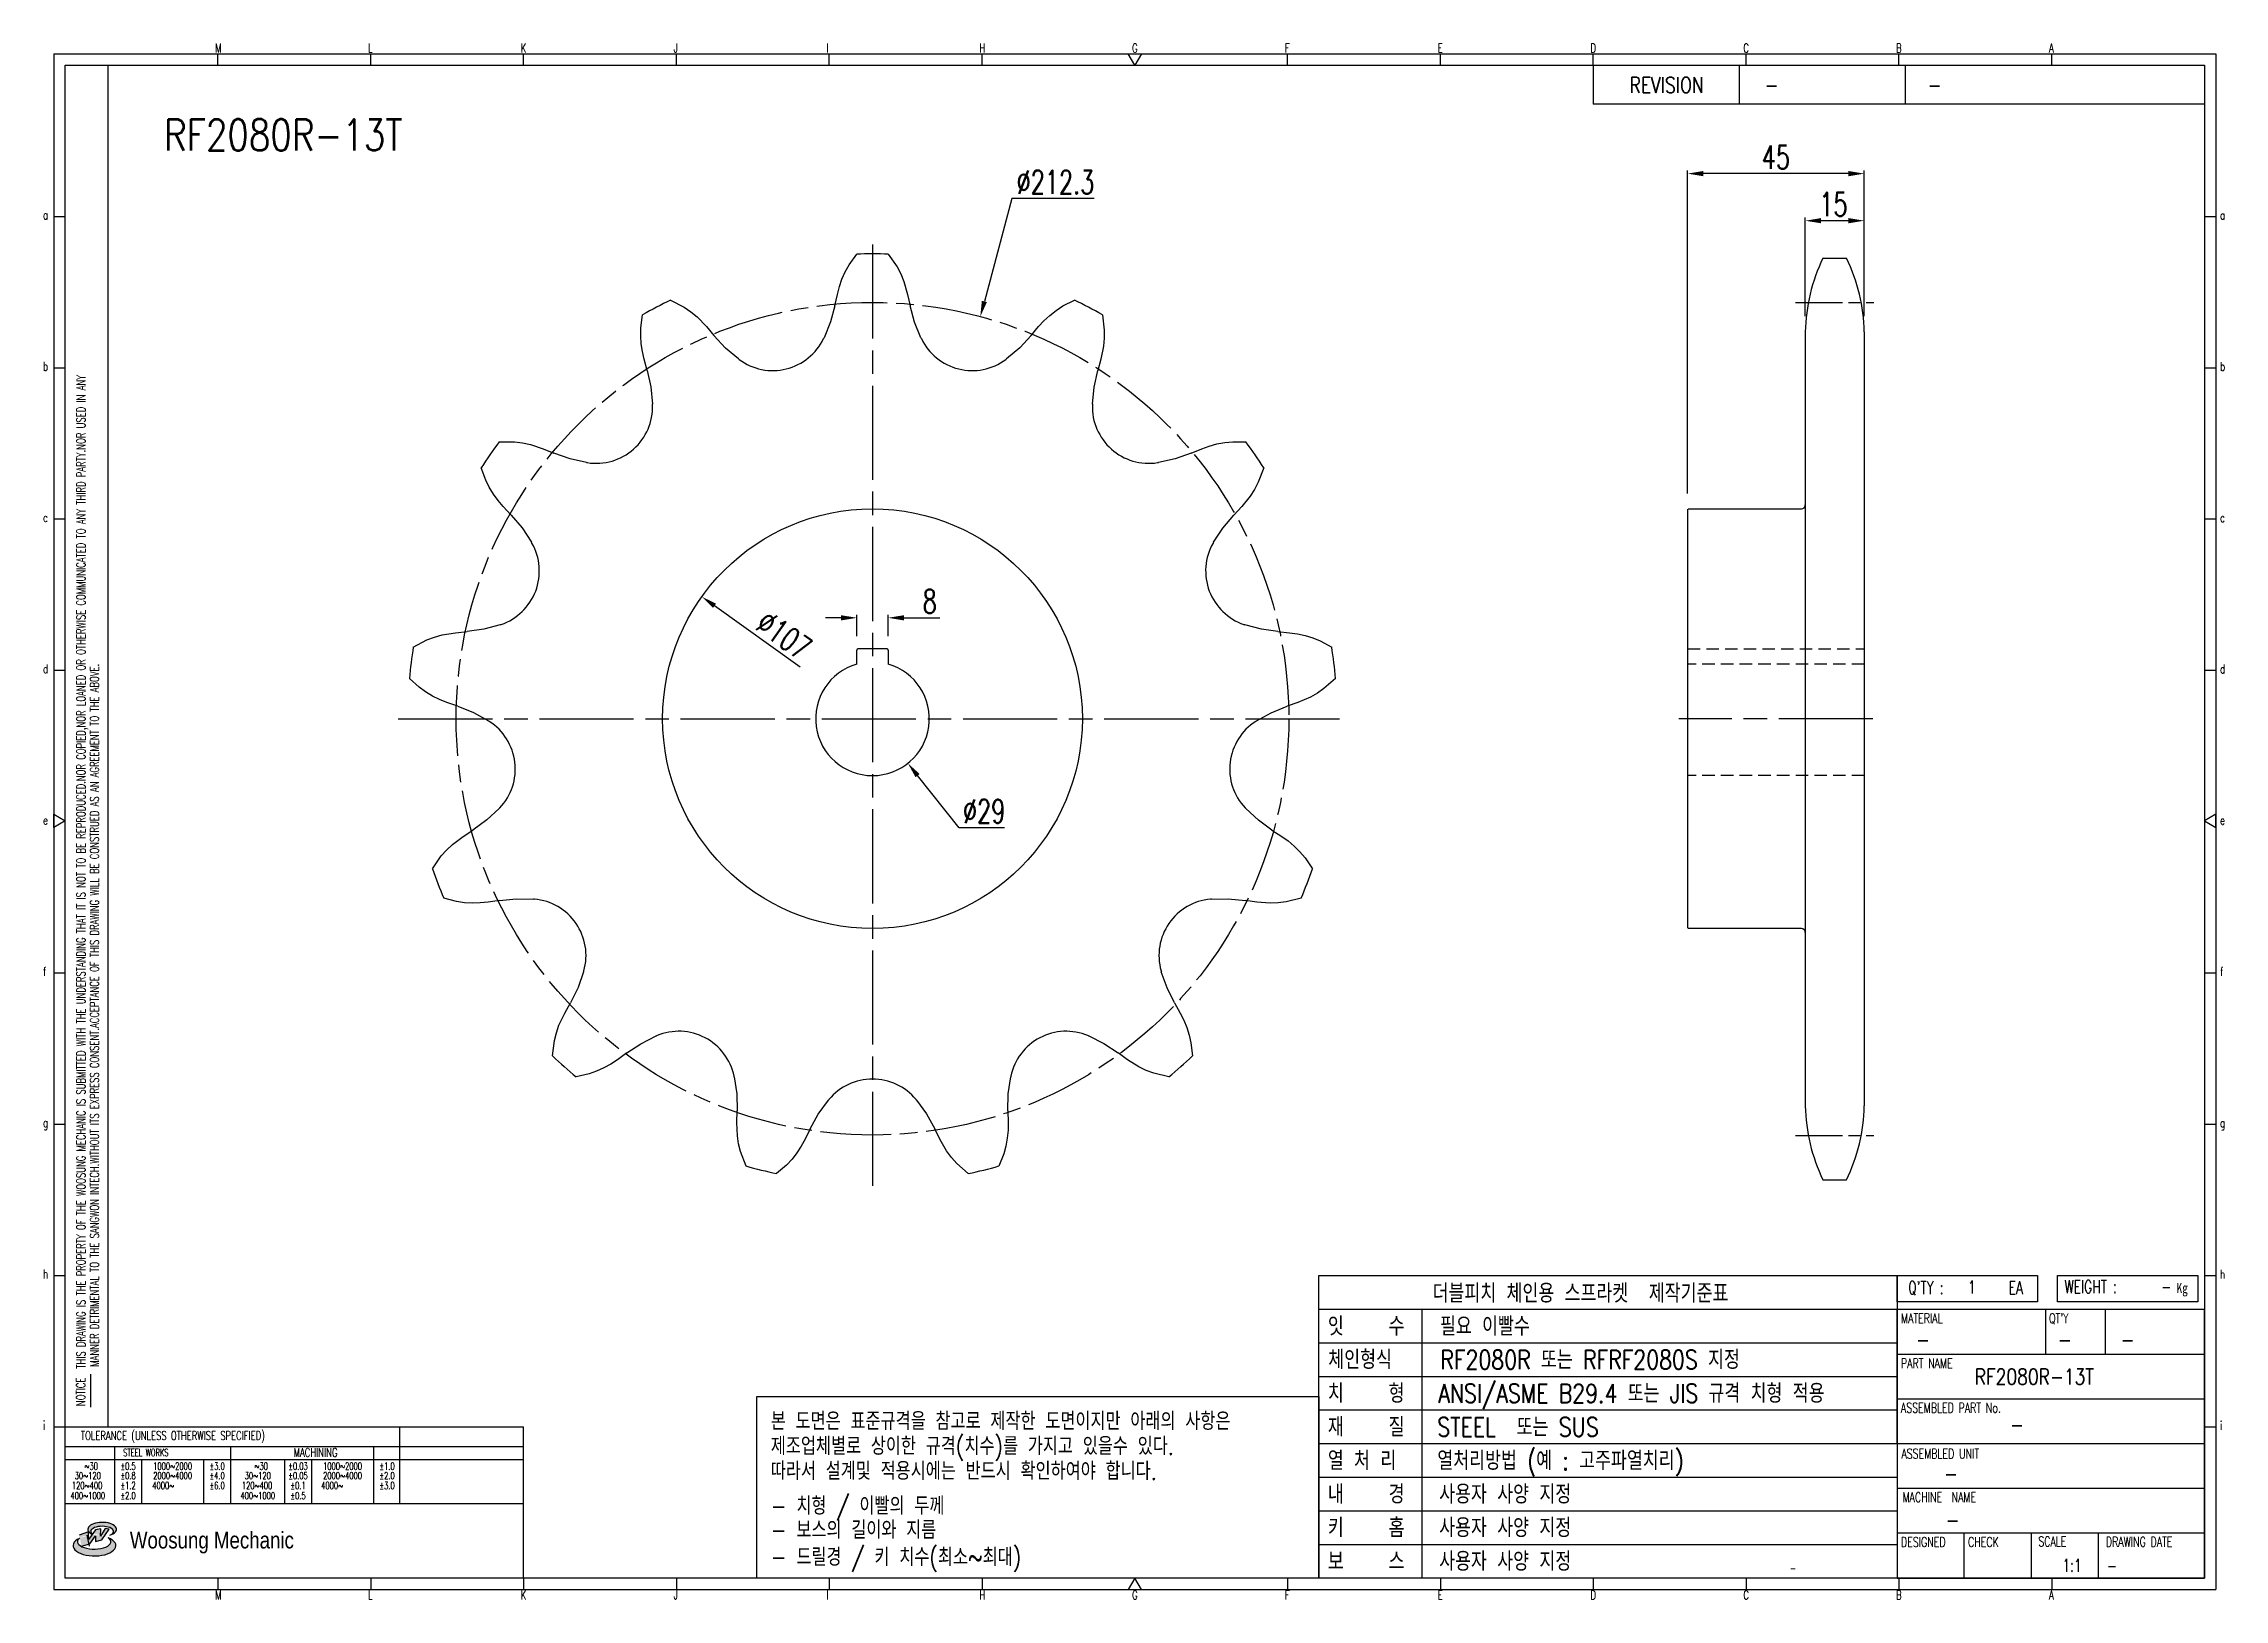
# Model space of a CAD drawing. Header units: millimetres. Extents: x 1870 to 2426, y -2918 to -2521.
import ezdxf
from ezdxf.enums import TextEntityAlignment as Align

# ---------------------------------------------------------------- set-up
doc = ezdxf.new("R2010")
doc.units = ezdxf.units.MM
for name, pattern in [('AM_ISO08W050', [18, 12, -1.5, 3, -1.5]), ('AM_ISO08W050x2', [9, 6, -0.75, 1.5, -0.75]), ('HIDDEN', [9.525, 6.35, -3.175])]:
    doc.linetypes.add(name, pattern=pattern)
doc.layers.add('CEN1', color=1, linetype='AM_ISO08W050', lineweight=25)
doc.layers.add('PEN_RF1', color=6, linetype='AM_ISO08W050x2', lineweight=25)
for name, color, linetype in [('HIDDEN_RF1', 3, 'HIDDEN'), ('S-DIM', 7, 'Continuous'), ('TITLE', 7, 'Continuous'), ('도면레이아웃', 7, 'Continuous')]:
    doc.layers.add(name, color=color, linetype=linetype)
doc.styles.add('HAN', font='ROMANS.shx', dxfattribs={"width": 0.7, "bigfont": 'whgtxt.shx'})
doc.styles.add('HKD_ST2', font='romans.shx', dxfattribs={"width": 0.7, "height": 4, "bigfont": '@extfont2.shx'})
doc.styles.add('HSG', font='SIMPLEX.shx', dxfattribs={"width": 0.7, "bigfont": 'HSG.shx'})
doc.styles.add('ROMANS', font='romans.shx', dxfattribs={"width": 0.7, "bigfont": 'whgtxt.shx'})
doc.styles.add('SLDTEXTSTYLE4', font='arial.ttf', dxfattribs={"width": 0.8})
doc.dimstyles.new('RF-S4', dxfattribs={"dimscale": 4, "dimtxt": 1.5, "dimasz": 1, "dimexe": 0.2, "dimexo": 1, "dimgap": 0.3, "dimtad": 1, "dimtoh": 1, "dimdec": 1, "dimrnd": 0.01, "dimzin": 9, "dimdsep": 46, "dimtxsty": 'HSG', "dimcen": 0, "dimclrd": 1, "dimclre": 1, "dimclrt": 150, "dimazin": 2, "dimtp": 1, "dimtm": 1, "dimtfac": 0.5, "dimtdec": 1, "dimtofl": 0, "dimtmove": 0, "dimatfit": 3, "dimfxl": 0, "dimtvp": 1, "dimtolj": 2, "dimlwd": -1, "dimlwe": -1, "dimarcsym": 0})

# ---------------------------------------------------------------- blocks, each defined once
blk = doc.blocks.new('SUYWSHJH')
at = {"layer": '도면레이아웃'}
h = blk.add_hatch(color=10, dxfattribs=at)
h.paths.add_polyline_path([(1.544, 35.177), (1.554, 34.966), (1.779, 35.034), (2.054, 35.422), (1.908, 35.446), (1.728, 35.167), (1.741, 35.439), (1.547, 35.405), (1.292, 35.041), (1.295, 35.33), (0.943, 35.208), (1.03, 34.8), (1.336, 34.885)])
edge = h.paths.add_edge_path()
edge.add_ellipse((1.795, 35.421), major_axis=(-0.53, 0), ratio=0.487785, start_angle=122.36065, end_angle=403.39574)
edge.add_line((1.411, 35.244), (1.419, 35.261))
edge.add_ellipse((1.798, 35.344), major_axis=(-0.423, 0), ratio=0.444396, start_angle=131.58977, end_angle=386.19408, ccw=False)
edge = h.paths.add_edge_path()
edge.add_ellipse((1.512, 34.815), major_axis=(-0.793, 0), ratio=0.480113, start_angle=314.67633, end_angle=590.85213)
edge.add_ellipse((1.501, 34.958), major_axis=(-0.62, 0), ratio=0.43311, start_angle=331.7024, end_angle=574.42495, ccw=False)
for p, q in [((0, 90.118), (80.15, 90.118)), ((0, 90.118), (0, 33.191)), ((6.089, 89.693), (6.089, 90.118)), ((11.753, 89.693), (11.753, 90.118)), ((17.418, 89.693), (17.418, 90.118)), ((23.082, 89.693), (23.082, 90.118)), ((28.746, 89.693), (28.746, 90.118)), ((34.411, 89.693), (34.411, 90.118)), ((45.739, 89.693), (45.739, 90.118)), ((51.404, 89.693), (51.404, 90.118)), ((57.068, 89.693), (57.068, 90.118)), ((62.732, 89.693), (62.732, 90.118)), ((68.397, 89.693), (68.397, 90.118)), ((74.061, 89.693), (74.061, 90.118)), ((80.15, 90.118), (80.15, 33.191)), ((0, 84.085), (0.425, 84.085)), ((79.725, 84.085), (80.15, 84.085)), ((0, 78.478), (0.425, 78.478)), ((79.725, 78.478), (80.15, 78.478)), ((0, 72.87), (0.425, 72.87)), ((79.725, 72.87), (80.15, 72.87)), ((0, 67.262), (0.425, 67.262)), ((79.725, 67.262), (80.15, 67.262)), ((0, 56.047), (0.425, 56.047)), ((79.725, 56.047), (80.15, 56.047)), ((0, 50.439), (0.425, 50.439)), ((79.725, 50.439), (80.15, 50.439)), ((0, 44.832), (0.425, 44.832)), ((79.725, 44.832), (80.15, 44.832)), ((1.377, 39.947), (1.377, 41.174)), ((0, 39.224), (0.425, 39.224)), ((79.725, 39.224), (80.15, 39.224)), ((0, 33.191), (80.15, 33.191)), ((6.089, 33.616), (6.089, 33.191)), ((11.753, 33.616), (11.753, 33.191)), ((17.418, 33.616), (17.418, 33.191)), ((23.082, 33.616), (23.082, 33.191)), ((28.746, 33.616), (28.746, 33.191)), ((34.411, 33.616), (34.411, 33.191)), ((45.739, 33.616), (45.739, 33.191)), ((51.404, 33.616), (51.404, 33.191)), ((57.068, 33.616), (57.068, 33.191)), ((62.732, 33.616), (62.732, 33.191)), ((68.397, 33.616), (68.397, 33.191)), ((74.061, 33.616), (74.061, 33.191))]:
    blk.add_line(p, q)
at = {"color": 2}
for p, q in [((2.017, 39.224), (2.017, 89.693)), ((0.425, 39.224), (17.418, 39.224)), ((12.816, 39.224), (12.816, 36.382)), ((17.418, 33.616), (17.418, 39.224)), ((0.425, 38.487), (17.418, 38.487)), ((0.425, 38.012), (17.418, 38.012)), ((2.257, 38.487), (2.257, 36.382)), ((3.257, 38.012), (3.257, 36.382)), ((5.557, 38.012), (5.557, 36.382)), ((6.557, 38.5), (6.557, 36.382)), ((8.557, 38.012), (8.557, 36.382)), ((9.557, 38.026), (9.557, 36.382)), ((11.857, 38.487), (11.857, 36.382)), ((0.425, 36.382), (17.418, 36.382))]:
    blk.add_line(p, q, dxfattribs=at)
at = {"color": 6, "ltscale": 0.5}
for p, q in [((57.068, 89.693), (57.068, 88.246)), ((62.47, 89.693), (62.47, 88.246)), ((68.635, 89.693), (68.635, 88.246)), ((79.725, 88.246), (57.068, 88.246)), ((68.336, 38.59), (68.336, 43.563)), ((79.725, 43.563), (68.336, 43.563)), ((73.827, 43.563), (73.827, 41.905)), ((76.037, 43.563), (76.037, 41.905)), ((79.725, 38.59), (79.725, 43.563)), ((79.725, 41.905), (68.336, 41.905)), ((79.725, 40.248), (68.336, 40.248)), ((68.336, 38.59), (68.336, 33.616)), ((79.725, 38.59), (68.336, 38.59)), ((79.725, 33.616), (79.725, 38.59)), ((79.725, 36.932), (68.336, 36.932)), ((79.725, 35.274), (68.336, 35.274)), ((70.822, 33.616), (70.822, 35.274)), ((73.309, 33.616), (73.309, 35.274)), ((75.796, 33.616), (75.796, 35.274)), ((68.336, 33.616), (79.725, 33.616))]:
    blk.add_line(p, q, dxfattribs=at)
for points in [[(40.075, 89.693), (39.83, 90.118), (40.32, 90.118)], [(0.425, 89.693), (79.725, 89.693), (79.725, 33.616), (0.425, 33.616)], [(0.425, 61.679), (0, 61.433), (0, 61.924)], [(79.725, 61.679), (80.15, 61.433), (80.15, 61.924)], [(40.075, 33.616), (39.83, 33.191), (40.32, 33.191)]]:
    blk.add_lwpolyline(points, close=True)
at = {"layer": 'TITLE', "color": 20}
for p, q in [((68.336, 43.851), (68.336, 44.826)), ((68.336, 44.826), (73.54, 44.826)), ((73.54, 44.826), (73.54, 43.851)), ((74.277, 43.851), (74.277, 44.826)), ((74.277, 44.826), (79.481, 44.826)), ((79.481, 44.826), (79.481, 43.851)), ((73.54, 43.851), (68.336, 43.851)), ((79.481, 43.851), (74.277, 43.851))]:
    blk.add_line(p, q, dxfattribs=at)
at = {"layer": '도면레이아웃'}
for p, q in [((1.295, 35.33), (0.943, 35.208)), ((1.03, 34.8), (1.336, 34.885)), ((1.224, 35.208), (1.311, 34.8)), ((1.224, 35.208), (1.224, 35.208)), ((1.547, 35.405), (1.292, 35.041)), ((1.292, 35.041), (1.295, 35.33)), ((1.336, 34.885), (1.544, 35.177)), ((1.419, 35.261), (1.411, 35.244)), ((1.544, 35.177), (1.554, 34.966)), ((1.741, 35.439), (1.547, 35.405)), ((1.554, 34.966), (1.779, 35.034)), ((1.908, 35.446), (1.728, 35.167)), ((1.728, 35.167), (1.741, 35.439)), ((1.779, 35.034), (2.054, 35.422)), ((2.054, 35.422), (1.908, 35.446))]:
    blk.add_line(p, q, dxfattribs=at)
for centre, major_axis, ratio, start_param, end_param in [((1.795, 35.421), (-0.53, 0), 0.487785, 2.135596, 7.040584), ((1.512, 34.815), (-0.793, 0), 0.480113, 5.492138, 10.312315), ((1.501, 34.958), (-0.62, 0), 0.43311, 5.789299, 10.025607), ((1.798, 35.344), (-0.423, 0), 0.444396, 2.296675, 6.740358)]:
    blk.add_ellipse(centre, major_axis=major_axis, ratio=ratio, start_param=start_param, end_param=end_param, dxfattribs=at)
at = {"color": 4, "style": 'HKD_ST2', "width": 0.7}
for s, p in [('M', (5.988, 90.164)), ('L', (11.652, 90.164)), ('K', (17.316, 90.164)), ('J', (22.981, 90.164)), ('I', (28.645, 90.164)), ('H', (34.309, 90.164)), ('G', (39.974, 90.164)), ('F', (45.638, 90.164)), ('E', (51.302, 90.164)), ('D', (56.967, 90.164)), ('C', (62.631, 90.164)), ('B', (68.295, 90.164)), ('A', (73.96, 90.164)), ('a', (-0.395, 83.976)), ('a', (80.305, 83.97)), ('b', (-0.395, 78.368)), ('b', (80.305, 78.362)), ('c', (-0.395, 72.76)), ('c', (80.305, 72.754)), ('d', (-0.395, 67.153)), ('d', (80.305, 67.147)), ('e', (-0.395, 61.545)), ('e', (80.305, 61.539)), ('f', (-0.395, 55.937)), ('f', (80.305, 55.931)), ('g', (-0.395, 50.33)), ('g', (80.305, 50.324)), ('h', (-0.395, 44.722)), ('h', (80.305, 44.716)), ('i', (-0.395, 39.114)), ('i', (80.305, 39.108)), ('M', (5.988, 32.824)), ('L', (11.652, 32.824)), ('K', (17.316, 32.824)), ('J', (22.981, 32.824)), ('I', (28.645, 32.824)), ('H', (34.309, 32.824)), ('G', (39.974, 32.824)), ('F', (45.638, 32.824)), ('E', (51.302, 32.824)), ('D', (56.967, 32.824)), ('C', (62.631, 32.824)), ('B', (68.295, 32.824)), ('A', (73.96, 32.824))]:
    blk.add_text(s, height=0.326, dxfattribs=at).set_placement(p)
for s, height, style, width, p in [('REVISION', 0.5806, 'HAN', 0.8, (58.415, 88.664)), ('-', 0.581, 'HAN', 0.8, (63.426, 88.664)), ('-', 0.581, 'HAN', 0.8, (69.468, 88.664)), ("Q'TY : ", 0.4746, 'HKD_ST2', 0.7, (68.743, 44.143)), ('1', 0.475, 'HKD_ST2', 0.7, (70.957, 44.165)), ('EA', 0.4746, 'HKD_ST2', 0.7, (72.464, 44.143)), ('WEIGHT : ', 0.4746, 'HKD_ST2', 0.7, (74.536, 44.176)), ('-', 0.581, 'HAN', 0.8, (69.029, 42.157)), ('-', 0.581, 'HAN', 0.8, (74.289, 42.157)), ('-', 0.581, 'HAN', 0.8, (76.623, 42.157)), ('-', 0.581, 'HAN', 0.8, (72.515, 39.013)), ('-', 0.581, 'HAN', 0.8, (70.067, 37.189)), ('-', 0.581, 'HAN', 0.8, (70.126, 35.48)), ('1:1', 0.4746, 'HKD_ST2', 0.7, (74.458, 33.848)), ('-', 0.475, 'HKD_ST2', 0.7, (76.112, 33.837))]:
    blk.add_text(s, height=height, dxfattribs=dict(style=style, width=width)).set_placement(p)
at = {"color": 2, "style": 'HKD_ST2', "width": 0.7}
for s, p in [(' THIS DRAWING IS THE PROPERTY OF THE WOOSUNG MECHANIC IS SUBMITTED WITH THE UNDERSTANDING THAT IT IS NOT TO BE REPRODUCED.NOR COPIED,NOR LOANED OR OTHERWISE COMMUNICATED TO ANY THIRD PARTY.NOR USED IN ANY', (1.173, 41.217)), ('MANNER DETRIMENTAL TO THE SANGWON INTECH.WITHOUT ITS EXPRESS CONSENT.ACCEPTANCE OF THIS DRAWING WILL BE CONSTRUED AS AN AGREEMENT TO THE ABOVE.', (1.672, 41.447))]:
    blk.add_text(s, height=0.326266, rotation=90, dxfattribs=at).set_placement(p)
at = {"style": 'HKD_ST2', "width": 0.7}
blk.add_text('-', height=0.475, dxfattribs=at).set_placement((78.499, 44.176), align=Align.RIGHT)
at = {"color": 4, "style": 'HKD_ST2', "width": 0.7}
for s, height, p in [('MATERIAL', 0.3651, (68.474, 43.425)), ("QT'Y", 0.3651, (73.965, 43.425)), ('PART NAME', 0.3651, (68.474, 41.756)), ('ASSEMBLED PART No.', 0.36511, (68.474, 40.109)), ('ASSEMBLED UNIT', 0.36511, (68.49, 38.408)), ('MACHINE  NAME', 0.36511, (68.532, 36.794)), ('DESIGNED', 0.3651, (68.474, 35.136)), ('CHECK', 0.3651, (70.961, 35.136)), ('SCALE', 0.3651, (73.566, 35.153)), ('DRAWING DATE', 0.36511, (76.071, 35.141))]:
    blk.add_text(s, height=height, dxfattribs=at).set_placement(p, align=Align.TOP_LEFT)
at = {"style": 'HKD_ST2', "width": 0.7}
blk.add_text('NOTICE', height=0.3263, rotation=90, dxfattribs=at).set_placement((1.163, 39.988))
for s, height, style, width, p in [('TOLERANCE (UNLESS OTHERWISE SPECIFIED)', 0.32627, 'HKD_ST2', 0.7, (4.417, 38.896)), ('-', 0.326, 'ROMANS', 0.65, (64.469, 33.975))]:
    blk.add_text(s, height=height, dxfattribs=dict(style=style, width=width)).set_placement(p, align=Align.MIDDLE_CENTER)
at = {"color": 4, "style": 'HKD_ST2', "width": 0.7}
for s, height, p in [('STEEL WORKS', 0.26101, (3.416, 38.268)), ('MACHINING', 0.3263, (9.707, 38.27)), ('%%P0.5', 0.261, (2.757, 37.762)), ('%%P0.8', 0.261, (2.757, 37.411)), ('%%P3.0', 0.261, (6.057, 37.762)), ('%%P4.0', 0.261, (6.057, 37.411)), ('%%P0.03', 0.261, (9.057, 37.762)), ('%%P0.05', 0.261, (9.057, 37.411)), ('%%P1.0', 0.261, (12.357, 37.762)), ('%%P2.0', 0.261, (12.357, 37.411)), ('%%P1.2', 0.261, (2.757, 37.045)), ('%%P2.0', 0.261, (2.757, 36.67)), ('%%P6.0', 0.261, (6.057, 37.045)), ('%%P0.1', 0.261, (9.057, 37.045)), ('%%P0.5', 0.261, (9.057, 36.67)), ('%%P3.0', 0.261, (12.357, 37.045))]:
    blk.add_text(s, height=height, dxfattribs=at).set_placement(p, align=Align.MIDDLE)
for s, height, p in [('30%%126120', 0.261, (1.263, 37.411)), ('%%12630', 0.261, (1.389, 37.762)), ('2000%%1264000', 0.26101, (4.407, 37.411)), ('1000%%1262000', 0.26101, (4.407, 37.762)), ('30%%126120', 0.261, (7.563, 37.411)), ('%%12630', 0.261, (7.689, 37.762)), ('2000%%1264000', 0.26101, (10.707, 37.411)), ('1000%%1262000', 0.26101, (10.707, 37.762)), ('400%%1261000', 0.26101, (1.263, 36.67)), ('120%%126400', 0.26101, (1.237, 37.045)), ('4000%%126', 0.261, (4.061, 37.045)), ('400%%1261000', 0.26101, (7.563, 36.67)), ('120%%126400', 0.26101, (7.537, 37.045)), ('4000%%126', 0.261, (10.321, 37.045))]:
    blk.add_text(s, height=height, dxfattribs=at).set_placement(p, align=Align.MIDDLE_CENTER)
at = {"color": 1, "style": 'SLDTEXTSTYLE4', "width": 0.8}
blk.add_text('Woosung Mechanic', height=0.61957, dxfattribs=at).set_placement((2.822, 34.711))
at = {"layer": 'TITLE', "width": 0.8}
blk.add_text('Kg', height=0.3789, dxfattribs=at).set_placement((78.694, 44.176))
blk = doc.blocks.new('RF6YF20601')
at = {"color": 150}
for p, q in [((1275.22, 18.47), (1365.55, 18.47)), ((1275.22, 18.47), (1365.55, 18.47)), ((1291.34, 18.47), (1291.34, -23.5)), ((1275.22, 13.23), (1365.55, 13.23)), ((1275.22, 7.98), (1365.55, 7.98)), ((1275.22, 2.73), (1365.55, 2.73)), ((1275.22, -2.51), (1365.55, -2.51)), ((1275.22, -7.76), (1365.55, -7.76)), ((1275.22, -13), (1365.55, -13)), ((1275.22, -18.25), (1365.55, -18.25))]:
    blk.add_line(p, q, dxfattribs=at)
blk.add_lwpolyline([(1275.22, 23.72), (1365.55, 23.72), (1365.55, -23.5), (1275.22, -23.5)], close=True, dxfattribs=at)
blk.add_lwpolyline([(1187.47, 4.85), (1275.22, 4.85), (1275.22, -23.5), (1187.47, -23.5)], close=True)
at = {"color": 150, "style": 'HAN', "width": 0.8}
for s, height, p in [('더블피치 체인용 스프라켓  제작기준표', 2.9346, (1293, 19.48)), ('잇    수 ', 2.935, (1276.65, 14.34)), ('필요 이빨수', 2.935, (1294.15, 14.34)), ('체인형식 ', 2.935, (1276.72, 9.12)), ('RF2080R 또는 RFRF2080S 지정', 2.9346, (1294.22, 9.12)), ('치    형', 2.935, (1276.65, 3.85)), ('ANSI/ASME B29.4 또는 JIS 규격 치형 적용', 2.9346, (1293.88, 3.85)), ('재    질', 2.935, (1276.65, -1.4)), ('STEEL  또는 SUS', 2.9346, (1293.74, -1.4)), ('열처리방법 (예 : 고주파열치리)', 2.9346, (1293.74, -6.64)), ('열 처 리', 2.935, (1276.65, -6.64)), ('내    경', 2.935, (1276.65, -11.89)), ('사용자 사양 지정', 2.935, (1294.03, -11.89)), ('키    홈', 2.935, (1276.65, -17.13)), ('사용자 사양 지정', 2.935, (1294.03, -17.13)), ('보    스', 2.935, (1276.65, -22.38)), ('사용자 사양 지정', 2.935, (1294.03, -22.38))]:
    blk.add_text(s, height=height, dxfattribs=at).set_placement(p)
at = {"style": 'HAN', "width": 0.8}
for s, p in [('본 도면은 표준규격을 참고로 제작한 도면이지만 아래의 사항은', (1189.67, -0.4)), ('제조업체별로 상이한 규격(치수)를 가지고 있을수 있다.', (1189.67, -4.29)), ('따라서 설계및 적용시에는 반드시 확인하여야 합니다.', (1189.67, -8.18)), ('- 치형 / 이빨의 두께', (1189.67, -13.62)), ('- 보스의 길이와 지름', (1189.67, -17.38)), ('- 드릴경 / 키 치수(최소~최대)', (1189.67, -21.61))]:
    blk.add_text(s, height=2.7767, dxfattribs=at).set_placement(p)
blk = doc.blocks.new('*D3')
at = {"layer": 'Defpoints', "color": 0, "transparency": 16777216}
for p in [(2319.26, -2566.28), (2319.26, -2594.65), (2334.26, -2594.65)]:
    blk.add_point(p, dxfattribs=at)
at = {"layer": 'S-DIM', "color": 1, "transparency": 16777216}
for p, q in [((2319.26, -2590.65), (2319.26, -2565.48)), ((2330.26, -2566.28), (2323.26, -2566.28)), ((2334.26, -2590.65), (2334.26, -2565.48))]:
    blk.add_line(p, q, dxfattribs=at)
for points in [[(2323.26, -2565.61), (2323.26, -2566.94), (2319.26, -2566.28)], [(2330.26, -2565.61), (2330.26, -2566.94), (2334.26, -2566.28)]]:
    blk.add_solid(points, dxfattribs=at)
at = {"layer": 'S-DIM', "color": 150, "transparency": 16777216, "insert": (2326.44, -2562.08), "char_height": 6, "attachment_point": 5, "style": 'HSG'}
blk.add_mtext('\\A2;15', dxfattribs=at)
blk = doc.blocks.new('*D4')
at = {"layer": 'Defpoints', "color": 0, "transparency": 16777216}
for p in [(2289.26, -2554.28), (2334.26, -2594.65), (2289.26, -2639.85)]:
    blk.add_point(p, dxfattribs=at)
at = {"layer": 'S-DIM', "color": 1, "transparency": 16777216}
for p, q in [((2289.26, -2635.85), (2289.26, -2553.48)), ((2330.26, -2554.28), (2293.26, -2554.28)), ((2334.26, -2590.65), (2334.26, -2553.48))]:
    blk.add_line(p, q, dxfattribs=at)
for points in [[(2293.26, -2553.61), (2293.26, -2554.94), (2289.26, -2554.28)], [(2330.26, -2553.61), (2330.26, -2554.94), (2334.26, -2554.28)]]:
    blk.add_solid(points, dxfattribs=at)
at = {"layer": 'S-DIM', "color": 150, "transparency": 16777216, "insert": (2311.76, -2550.08), "char_height": 6, "attachment_point": 5, "style": 'HSG'}
blk.add_mtext('\\A2;45', dxfattribs=at)
blk = doc.blocks.new('*D5')
at = {"layer": 'Defpoints', "color": 0, "transparency": 16777216}
for p in [(2072.41, -2681.89), (2090.44, -2704.61)]:
    blk.add_point(p, dxfattribs=at)
at = {"layer": 'S-DIM', "color": 1, "transparency": 16777216}
for p, q in [((2103.49, -2721.05), (2092.93, -2707.74)), ((2115.09, -2721.05), (2103.49, -2721.05))]:
    blk.add_line(p, q, dxfattribs=at)
blk.add_solid([(2093.45, -2707.33), (2092.41, -2708.16), (2090.44, -2704.61)], dxfattribs=at)
at = {"layer": 'S-DIM', "color": 150, "transparency": 16777216, "insert": (2109.89, -2716.85), "char_height": 6, "attachment_point": 5, "style": 'HSG'}
blk.add_mtext('\\A2;∅29', dxfattribs=at)
blk = doc.blocks.new('*D6')
at = {"layer": 'Defpoints', "color": 0, "transparency": 16777216}
for p in [(2108.91, -2590.74), (2053.94, -2795.76)]:
    blk.add_point(p, dxfattribs=at)
at = {"layer": 'S-DIM', "color": 1, "transparency": 16777216}
for p, q in [((2116.98, -2560.66), (2109.95, -2586.87)), ((2137.98, -2560.66), (2116.98, -2560.66))]:
    blk.add_line(p, q, dxfattribs=at)
blk.add_solid([(2109.31, -2586.7), (2110.59, -2587.05), (2108.91, -2590.74)], dxfattribs=at)
at = {"layer": 'S-DIM', "color": 150, "transparency": 16777216, "insert": (2128.08, -2556.46), "char_height": 6, "attachment_point": 5, "style": 'HSG'}
blk.add_mtext('\\A2;∅212.3', dxfattribs=at)
blk = doc.blocks.new('*D7')
at = {"layer": 'Defpoints', "color": 0, "transparency": 16777216}
for p in [(2037.91, -2662.14), (2124.95, -2724.37)]:
    blk.add_point(p, dxfattribs=at)
at = {"layer": 'S-DIM', "color": 1, "transparency": 16777216}
blk.add_line((2063.01, -2680.08), (2041.16, -2664.46), dxfattribs=at)
blk.add_solid([(2041.55, -2663.92), (2040.77, -2665.01), (2037.91, -2662.14)], dxfattribs=at)
at = {"layer": 'S-DIM', "color": 150, "transparency": 16777216, "insert": (2058.86, -2671.95), "char_height": 6, "attachment_point": 5, "rotation": 324.439, "style": 'HSG'}
blk.add_mtext('\\A2;∅107', dxfattribs=at)
blk = doc.blocks.new('*D8')
at = {"layer": 'Defpoints', "color": 0, "transparency": 16777216}
for p in [(2085.43, -2667.52), (2077.43, -2676.19), (2085.43, -2676.19)]:
    blk.add_point(p, dxfattribs=at)
at = {"layer": 'S-DIM', "color": 1, "transparency": 16777216}
for p, q in [((2073.43, -2667.52), (2069.43, -2667.52)), ((2077.43, -2672.19), (2077.43, -2666.72)), ((2085.43, -2672.19), (2085.43, -2666.72)), ((2089.43, -2667.52), (2098.63, -2667.52))]:
    blk.add_line(p, q, dxfattribs=at)
for points in [[(2073.43, -2666.86), (2073.43, -2668.19), (2077.43, -2667.52)], [(2089.43, -2666.86), (2089.43, -2668.19), (2085.43, -2667.52)]]:
    blk.add_solid(points, dxfattribs=at)
at = {"layer": 'S-DIM', "color": 150, "transparency": 16777216, "insert": (2096.03, -2663.32), "char_height": 6, "attachment_point": 5, "style": 'HSG'}
blk.add_mtext('\\A2;8', dxfattribs=at)

msp = doc.modelspace()

# ---------------------------------------------------------------- linework, layer by layer
for p, q in [((2323.76, -2575.81), (2329.76, -2575.81)), ((2071.85, -2587.95), (2072.47, -2585.06)), ((2090.39, -2585.06), (2091.01, -2587.95)), ((2039.08, -2593.29), (2040.97, -2595.56)), ((2121.88, -2595.56), (2123.78, -2593.29)), ((2319.26, -2594.65), (2319.26, -2791.96)), ((2334.26, -2594.65), (2334.26, -2791.96)), ((2024.01, -2604.46), (2023.21, -2601.61)), ((2139.64, -2601.61), (2138.84, -2604.46)), ((1997.47, -2624.42), (2000.21, -2625.55)), ((2162.65, -2625.55), (2165.38, -2624.42)), ((1989.33, -2641.32), (1987.3, -2639.16)), ((2175.56, -2639.16), (2173.53, -2641.32)), ((2289.26, -2639.85), (2289.26, -2746.65)), ((2289.36, -2639.75), (2318.26, -2639.75)), ((1975.1, -2671.32), (1978.05, -2671.05)), ((2184.81, -2671.05), (2187.75, -2671.32)), ((2077.43, -2679.31), (2077.43, -2675.75)), ((2085.13, -2675.45), (2077.73, -2675.45)), ((2085.43, -2675.75), (2085.43, -2679.31)), ((1975.74, -2690.07), (1972.94, -2689.1)), ((2189.91, -2689.1), (2187.12, -2690.07)), ((1977.09, -2723.24), (1979.57, -2721.64)), ((2183.28, -2721.64), (2185.77, -2723.24)), ((1986.37, -2739.55), (1983.44, -2739.99)), ((2179.41, -2739.99), (2176.49, -2739.55)), ((2318.26, -2746.75), (2289.36, -2746.75)), ((2002.98, -2768.3), (2004.43, -2765.72)), ((2158.42, -2765.72), (2159.88, -2768.3)), ((2018.77, -2778.42), (2016.39, -2780.18)), ((2146.47, -2780.18), (2144.09, -2778.42)), ((2046.84, -2796.16), (2046.93, -2793.2)), ((2115.93, -2793.2), (2116.02, -2796.16)), ((2065.53, -2797.78), (2064.23, -2800.45)), ((2098.62, -2800.45), (2097.33, -2797.78)), ((2323.76, -2810.8), (2329.76, -2810.8))]:
    msp.add_line(p, q)
for points in [[(2072.47, -2585.06), (2072.98, -2583.09), (2073.64, -2581.2), (2074.48, -2579.32), (2075.47, -2577.54), (2077.4, -2574.82)], [(2085.45, -2574.82), (2087.69, -2578.05), (2088.64, -2579.86), (2089.43, -2581.76), (2090.39, -2585.06)], [(2023.21, -2601.61), (2022.75, -2599.64), (2022.46, -2597.65), (2022.33, -2595.6), (2022.38, -2593.56), (2022.82, -2590.26)], [(2029.95, -2586.51), (2033.44, -2588.34), (2035.12, -2589.5), (2036.7, -2590.81), (2039.08, -2593.29)], [(2071.85, -2587.95), (2070.72, -2592.07), (2069.07, -2596.14)], [(2093.78, -2596.14), (2092.17, -2592.16), (2091.01, -2587.95)], [(2123.78, -2593.29), (2125.14, -2591.78), (2126.61, -2590.41), (2128.22, -2589.14), (2129.93, -2588.02), (2132.9, -2586.51)], [(2140.03, -2590.26), (2140.51, -2594.16), (2140.51, -2596.2), (2140.33, -2598.25), (2139.64, -2601.61)], [(2047.24, -2601.52), (2043.96, -2598.75), (2040.97, -2595.56)], [(2121.88, -2595.56), (2118.96, -2598.69), (2115.61, -2601.52)], [(2024.01, -2604.46), (2024.92, -2608.64), (2025.36, -2613.01)], [(2137.5, -2613.01), (2137.92, -2608.73), (2138.84, -2604.46)], [(1986.25, -2622.66), (1990.18, -2622.66), (1992.2, -2622.91), (1994.22, -2623.33), (1997.47, -2624.42)], [(2165.38, -2624.42), (2167.28, -2623.72), (2169.22, -2623.19), (2171.24, -2622.81), (2173.27, -2622.62), (2176.61, -2622.66)], [(1987.3, -2639.16), (1985.97, -2637.63), (1984.79, -2636.01), (1983.72, -2634.25), (1982.81, -2632.42), (1981.67, -2629.29)], [(2008.53, -2627.92), (2004.33, -2626.99), (2000.21, -2625.55)], [(2162.65, -2625.55), (2158.61, -2626.96), (2154.33, -2627.92)], [(2181.18, -2629.29), (2179.79, -2632.97), (2178.84, -2634.77), (2177.73, -2636.5), (2175.56, -2639.16)], [(1989.33, -2641.32), (1992.08, -2644.59), (1994.49, -2648.26)], [(2168.37, -2648.26), (2170.73, -2644.66), (2173.53, -2641.32)], [(1964.34, -2674.98), (1967.82, -2673.15), (1969.73, -2672.43), (1971.71, -2671.87), (1975.1, -2671.32)], [(1986.52, -2669.28), (1982.37, -2670.4), (1978.05, -2671.05)], [(2184.81, -2671.05), (2180.58, -2670.42), (2176.34, -2669.28)], [(2187.75, -2671.32), (2189.76, -2671.58), (2191.73, -2672.01), (2193.69, -2672.62), (2195.58, -2673.39), (2198.51, -2674.98)], [(1972.94, -2689.1), (1971.06, -2688.36), (1969.25, -2687.48), (1967.49, -2686.42), (1965.84, -2685.22), (1963.37, -2682.97)], [(2199.48, -2682.97), (2196.54, -2685.58), (2194.86, -2686.74), (2193.07, -2687.76), (2189.91, -2689.1)], [(1975.74, -2690.07), (1979.7, -2691.69), (1983.54, -2693.81)], [(2179.32, -2693.81), (2183.08, -2691.73), (2187.12, -2690.07)], [(1986.25, -2716.13), (1983.1, -2719.06), (1979.57, -2721.64)], [(2183.28, -2721.64), (2179.83, -2719.11), (2176.61, -2716.13)], [(1969.26, -2731.48), (1971.49, -2728.24), (1972.85, -2726.72), (1974.34, -2725.31), (1977.09, -2723.24)], [(2185.77, -2723.24), (2187.42, -2724.41), (2188.96, -2725.7), (2190.42, -2727.15), (2191.73, -2728.71), (2193.59, -2731.48)], [(1983.44, -2739.99), (1981.43, -2740.22), (1979.42, -2740.27), (1977.37, -2740.15), (1975.35, -2739.85), (1972.12, -2739.01)], [(1986.37, -2739.55), (1990.62, -2739.14), (1995.01, -2739.24)], [(2167.84, -2739.24), (2172.14, -2739.14), (2176.49, -2739.55)], [(2190.74, -2739.01), (2186.92, -2739.96), (2184.89, -2740.2), (2182.84, -2740.27), (2179.41, -2739.99)], [(2007.78, -2757.74), (2006.35, -2761.8), (2004.43, -2765.72)], [(2158.42, -2765.72), (2156.54, -2761.88), (2155.07, -2757.74)], [(1999.88, -2779.23), (2000.35, -2775.32), (2000.84, -2773.34), (2001.5, -2771.4), (2002.98, -2768.3)], [(2159.88, -2768.3), (2160.8, -2770.1), (2161.56, -2771.96), (2162.18, -2773.92), (2162.62, -2775.91), (2162.98, -2779.23)], [(2018.77, -2778.42), (2022.35, -2776.09), (2026.28, -2774.13)], [(2136.57, -2774.13), (2140.43, -2776.04), (2144.09, -2778.42)], [(2016.39, -2780.18), (2014.71, -2781.31), (2012.95, -2782.29), (2011.08, -2783.13), (2009.16, -2783.81), (2005.91, -2784.57)], [(2046.19, -2784.58), (2046.81, -2788.84), (2046.93, -2793.2)], [(2115.93, -2793.2), (2116.04, -2788.92), (2116.67, -2784.58)], [(2156.95, -2784.57), (2153.13, -2783.63), (2151.22, -2782.9), (2149.37, -2782.01), (2146.47, -2780.18)], [(2065.53, -2797.78), (2067.61, -2794.05), (2070.19, -2790.5)], [(2092.67, -2790.5), (2095.19, -2793.98), (2097.33, -2797.78)], [(2049.18, -2807.28), (2047.78, -2803.6), (2047.29, -2801.62), (2046.98, -2799.59), (2046.84, -2796.16)], [(2116.02, -2796.16), (2116, -2798.18), (2115.8, -2800.18), (2115.44, -2802.21), (2114.91, -2804.17), (2113.68, -2807.28)], [(2064.23, -2800.45), (2063.27, -2802.23), (2062.17, -2803.91), (2060.91, -2805.53), (2059.52, -2807.03), (2056.99, -2809.2)], [(2105.86, -2809.2), (2102.91, -2806.6), (2101.56, -2805.07), (2100.34, -2803.42), (2098.62, -2800.45)]]:
    msp.add_lwpolyline(points)
msp.add_circle((2081.43, -2693.25), 53.5)
for centre, radius, start, end in [((2081.43, -2693.25), 118.5, 88.053, 91.947), ((2364.25, -2595.44), 45, 154.1379, 178.9971), ((2289.27, -2595.44), 45, 1.0029, 25.8621), ((2081.43, -2693.25), 118.5, 115.7453, 119.6393), ((2081.43, -2693.25), 118.5, 60.3607, 64.2547), ((2056, -2590.09), 14.4, 233.4615, 334.2308), ((2035.41, -2580.15), 37.26, 334.2308, 334.5913), ((2127.44, -2580.15), 37.26, 205.4087, 205.7692), ((2106.85, -2590.09), 14.4, 205.7692, 306.5385), ((2069.61, -2571.72), 37.26, 233.1011, 233.4615), ((2093.24, -2571.72), 37.26, 306.5385, 306.8989), ((1988.12, -2614.49), 37.26, 1.9231, 2.2836), ((2174.73, -2614.49), 37.26, 177.7164, 178.0769), ((2010.97, -2613.73), 14.4, 261.1538, 1.9231), ((2151.88, -2613.73), 14.4, 178.0769, 278.8462), ((2081.43, -2693.25), 118.5, 143.4376, 147.3316), ((2081.43, -2693.25), 118.5, 32.6684, 36.5624), ((2014.49, -2591.13), 37.26, 260.7934, 261.1538), ((2148.36, -2591.13), 37.26, 278.8462, 279.2066), ((2318.26, -2638.75), 1, 270, 0), ((1982.09, -2655.58), 14.4, 288.8461, 29.6154), ((1962.21, -2666.88), 37.26, 29.6154, 29.9759), ((2180.77, -2655.58), 14.4, 150.3846, 251.1539), ((2200.65, -2666.88), 37.26, 150.0241, 150.3846), ((1974.7, -2633.94), 37.26, 288.4857, 288.8462), ((2188.15, -2633.94), 37.26, 251.1538, 251.5143), ((2081.43, -2693.25), 118.5, 171.1299, 175.0239), ((2081.43, -2693.25), 14.5, 106.0134, 73.9866), ((2077.73, -2675.75), 0.3, 90, 180), ((2085.13, -2675.75), 0.3, 0, 90), ((2081.43, -2693.25), 118.5, 4.9761, 8.8701), ((1963.61, -2725.3), 37.26, 57.3077, 57.6682), ((1975.96, -2706.06), 14.4, 316.5384, 57.3077), ((2186.9, -2706.06), 14.4, 122.6923, 223.4616), ((2199.25, -2725.3), 37.26, 122.3318, 122.6923), ((1959.36, -2690.33), 37.26, 316.178, 316.5385), ((2203.49, -2690.33), 37.26, 223.4615, 223.822), ((2081.43, -2693.25), 118.5, 198.8222, 202.7162), ((2081.43, -2693.25), 118.5, 337.2838, 341.1778), ((1992, -2776.38), 37.26, 85, 85.3605), ((1993.99, -2753.6), 14.4, 344.2307, 85), ((2168.87, -2753.6), 14.4, 95, 195.7693), ((2170.86, -2776.38), 37.26, 94.6395, 95), ((2318.26, -2747.75), 1, 0, 90), ((1971.99, -2747.39), 37.26, 343.8703, 344.2308), ((2190.87, -2747.39), 37.26, 195.7692, 196.1297), ((2040.87, -2808.42), 37.26, 112.6923, 113.0528), ((2032.05, -2787.33), 14.4, 11.923, 112.6924), ((2130.8, -2787.33), 14.4, 67.3076, 168.077), ((2121.98, -2808.42), 37.26, 66.9472, 67.3077), ((2081.43, -2693.25), 118.5, 226.5145, 230.4085), ((2081.43, -2693.25), 118.5, 309.5915, 313.4855), ((2009.68, -2792.05), 37.26, 11.5626, 11.9231), ((2081.43, -2799.5), 14.4, 39.6153, 140.3847), ((2153.17, -2792.05), 37.26, 168.0769, 168.4374), ((2099.04, -2814.07), 37.26, 140.3846, 140.7451), ((2063.81, -2814.07), 37.26, 39.2549, 39.6154), ((2364.25, -2791.17), 45, 181.0029, 205.8621), ((2289.27, -2791.17), 45, 334.1379, 358.9971), ((2081.43, -2693.25), 118.5, 254.2069, 258.1008), ((2081.43, -2693.25), 118.5, 281.8992, 285.7931)]:
    msp.add_arc(centre, radius, start, end)
at = {"layer": 'CEN1', "color": 1, "linetype": 'AM_ISO08W050x2', "ltscale": 4}
for p, q in [((2081.43, -2572.34), (2081.43, -2814.16)), ((1960.52, -2693.25), (2202.34, -2693.25)), ((2336.51, -2693.25), (2287.01, -2693.25))]:
    msp.add_line(p, q, dxfattribs=at)
at = {"layer": 'HIDDEN_RF1', "ltscale": 0.5}
for p, q in [((2289.26, -2675.45), (2334.26, -2675.45)), ((2334.26, -2679.31), (2289.26, -2679.31)), ((2334.26, -2707.75), (2289.26, -2707.75))]:
    msp.add_line(p, q, dxfattribs=at)
at = {"layer": 'PEN_RF1', "ltscale": 2}
for p, q in [((2316.78, -2587.12), (2336.73, -2587.12)), ((2316.78, -2799.5), (2336.73, -2799.5))]:
    msp.add_line(p, q, dxfattribs=at)
at = {"layer": 'PEN_RF1', "ltscale": 3}
msp.add_circle((2081.43, -2693.25), 106.14, dxfattribs=at)

# ---------------------------------------------------------------- block references
for name, p, xscale, yscale, zscale in [('SUYWSHJH', (1872.68, -3143.53), 6.878027519999998, 6.878027519999998, 6.878027519999998), ('RF6YF20601', (112.81, -2873.94), 1.63296, 1.63296, 1.63296)]:
    msp.add_blockref(name, p, dxfattribs=dict(xscale=xscale, yscale=yscale, zscale=zscale))

# ---------------------------------------------------------------- texts
at = {"style": 'HAN', "width": 0.8}
for height, p in [(7.9869, (1900.8, -2548.41)), (3.9934, (2362.45, -2863))]:
    msp.add_text('RF2080R-13T', height=height, dxfattribs=at).set_placement(p)

# ---------------------------------------------------------------- dimensions: what is measured, and where the dimension line sits
at = {"layer": 'S-DIM'}
dim = msp.add_linear_dim(base=(2289.26, -2554.28), p1=(2334.26, -2594.65), p2=(2289.26, -2639.85), dimstyle='RF-S4', dxfattribs=at)
dim.commit()
dim.dimension.update_dxf_attribs({"geometry": '*D4', "text_midpoint": (2311.76, -2550.08)})
for p1, p2, picture, middle in [((2053.94, -2795.76), (2108.91, -2590.74), '*D6', (2128.08, -2560.66)), ((2124.95, -2724.37), (2037.91, -2662.14), '*D7', (2056.42, -2675.37)), ((2072.41, -2681.89), (2090.44, -2704.61), '*D5', (2109.89, -2721.05))]:
    dim = msp.add_diameter_dim_2p(p1=p1, p2=p2, dimstyle='RF-S4', dxfattribs=at)
    dim.commit()
    dim.dimension.update_dxf_attribs({"geometry": picture, "text_midpoint": middle, "dimtype": 131})
for base, p1, p2, picture, middle in [((2319.26, -2566.28), (2334.26, -2594.65), (2319.26, -2594.65), '*D3', (2326.44, -2566.28)), ((2085.43, -2667.52), (2077.43, -2676.19), (2085.43, -2676.19), '*D8', (2096.03, -2667.52))]:
    dim = msp.add_linear_dim(base=base, p1=p1, p2=p2, dimstyle='RF-S4', dxfattribs=at)
    dim.commit()
    dim.dimension.update_dxf_attribs({"geometry": picture, "text_midpoint": middle, "dimtype": 128})

doc.saveas('drawing.dxf')
